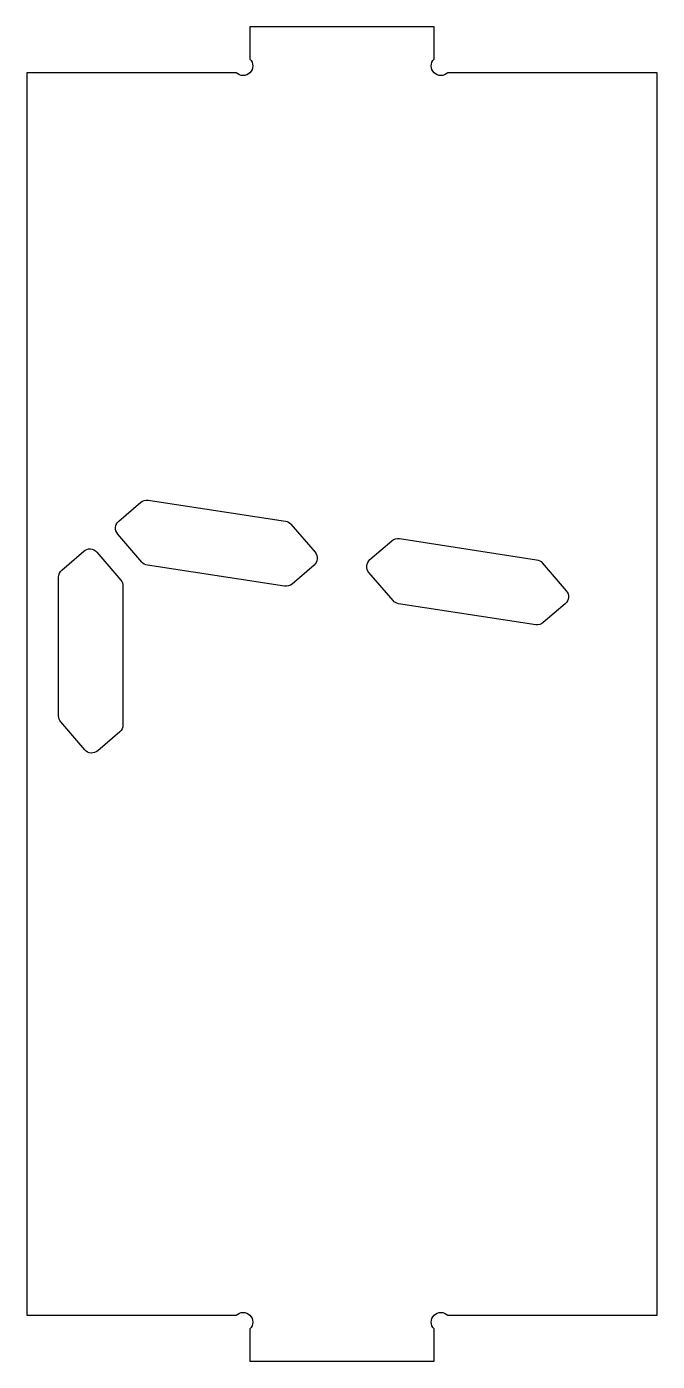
# Model space of a CAD drawing. Header units: millimetres. Extents: x 0 to 68, y -5 to 140.
import ezdxf

# ---------------------------------------------------------------- set-up
doc = ezdxf.new("R2010")
doc.units = ezdxf.units.MM

msp = doc.modelspace()

# ---------------------------------------------------------------- linework, layer by layer
for points in [[(44.25, 136.48), (44.25, 140), (24.25, 140), (24.25, 136.48, -1), (22.77, 135), (0, 135), (0, 0), (22.77, 0, -1), (24.25, -1.48), (24.25, -5), (44.25, -5), (44.25, -1.48, -1), (45.73, 0), (68.5, 0), (68.5, 135), (45.73, 135, -1)], [(28.71, 85.94), (31.32, 82.9, -0.414214), (31.21, 81.49), (28.82, 79.44, -0.218754), (28.02, 79.21), (13.11, 81.49, -0.17922), (12.5, 81.83), (9.89, 84.87, -0.414214), (10, 86.28), (12.39, 88.33, -0.218754), (13.19, 88.56), (28.11, 86.28, -0.17922)], [(56, 81.76), (58.61, 78.72, -0.414214), (58.5, 77.31), (56.11, 75.26, -0.218754), (55.31, 75.03), (40.39, 77.31, -0.17922), (39.79, 77.65), (37.18, 80.69, -0.414214), (37.29, 82.1), (39.68, 84.15, -0.218754), (40.48, 84.38), (55.39, 82.09, -0.17922)], [(10.46, 79.23), (10.46, 64.14, -0.218754), (10.11, 63.38), (7.72, 61.33, -0.414214), (6.31, 61.43), (3.7, 64.47, -0.17922), (3.46, 65.12), (3.46, 80.21, -0.218754), (3.81, 80.97), (6.2, 83.02, -0.414214), (7.61, 82.92), (10.22, 79.88, -0.17922)]]:
    msp.add_lwpolyline(points, format="xyb", close=True)

doc.saveas('drawing.dxf')
